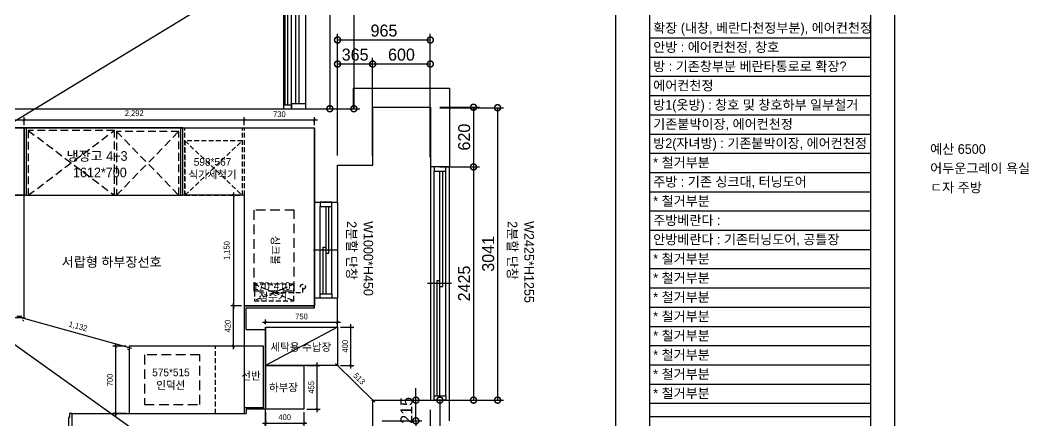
# Model space of a CAD drawing. Header units: millimetres. Extents: x 302328 to 345828, y 111587 to 154829.
# Drawn here: x 314727 to 325224, y 145341 to 149507 of the extents above; entities that cross this region are included whole.
import ezdxf
from ezdxf.enums import TextEntityAlignment as Align

# ---------------------------------------------------------------- set-up
doc = ezdxf.new("R2010")
doc.units = ezdxf.units.MM
doc.header["$LTSCALE"] = 100
doc.header["$PDMODE"] = 3
for name, pattern in [('DASHED', [0.75, 0.5, -0.25]), ('DASHEDX2', [1.5, 1, -0.5]), ('DH-HID2', [1.2, 0.8, -0.4])]:
    doc.linetypes.add(name, pattern=pattern)
doc.layers.get('DEFPOINTS').update_dxf_attribs({"color": 248})
for name, color, linetype in [('0-ELC TEXT', 7, 'Continuous'), ('06-FUR', 6, 'Continuous'), ('07-DIM', 5, 'Continuous'), ('07-DIM WAL', 5, 'Continuous'), ('C-WALL1', 2, 'Continuous'), ('C-WIN', 4, 'Continuous'), ('CO-DO-FR', 7, 'Continuous'), ('F-SYM', 7, 'Continuous'), ('FORM(YOURNAME)-11', 1, 'Continuous'), ('FU-FURM', 251, 'DH-HID2'), ('FUR', 8, 'DASHED')]:
    doc.layers.add(name, color=color, linetype=linetype)
doc.styles.add('HY 울릉도 L', font='')
doc.styles.add('HY울릉도L', font='Expo M.ttf')
doc.styles.add('YOURNAME', font='HY울릉도M.TTF')
doc.styles.add('코레일둥고', font='Korail_Round_Gothic_Medium.ttf')
doc.styles.get('HY 울릉도 L').set_extended_font_data('HY울릉도L')
doc.dimstyles.new('30', dxfattribs={"dimscale": 30, "dimtxt": 2, "dimasz": 1, "dimexe": 1, "dimexo": 1, "dimgap": 1, "dimtad": 1, "dimdec": 0, "dimrnd": 0.05, "dimdsep": 46, "dimlunit": 6, "dimtxsty": 'HY 울릉도 L', "dimblk": 'ARCHTICK', "dimcen": 2.5, "dimdle": 1, "dimclrd": 133, "dimclre": 133, "dimclrt": 30, "dimadec": 0, "dimazin": 0, "dimtfac": 1, "dimtdec": 0, "dimtix": 1, "dimtmove": 2, "dimatfit": 3, "dimldrblk": 'ARCHTICK', "dimfxl": 0, "dimlwd": -1, "dimlwe": -1, "dimarcsym": 0})
doc.dimstyles.new('50', dxfattribs={"dimscale": 50, "dimtxt": 2.5, "dimasz": 2.5, "dimexe": 1.25, "dimexo": 2, "dimtad": 1, "dimdec": 0, "dimtxsty": 'HY울릉도L', "dimblk": 'DOTSMALL', "dimcen": 2.5, "dimclrd": 1, "dimclre": 1, "dimclrt": 2, "dimadec": 0, "dimazin": 0, "dimtfac": 1, "dimtdec": 0, "dimtix": 1, "dimtmove": 0, "dimatfit": 3, "dimldrblk": 'DOTSMALL', "dimfxl": 0, "dimarcsym": 0})

# ---------------------------------------------------------------- blocks, each defined once
blk = doc.blocks.new('FORM-PLAN')
at = {"layer": 'DEFPOINTS', "color": 158}
for p, q in [((1346, 54915), (1346, -2085)), ((1346, 36093), (10556, 36093)), ((1346, 35293), (10556, 35293)), ((1346, 34493), (10556, 34493)), ((1346, 33693), (10556, 33693)), ((1346, 32893), (10556, 32893)), ((1346, 32093), (10556, 32093)), ((1346, 31293), (10556, 31293)), ((1346, 30493), (10556, 30493)), ((1346, 29693), (10556, 29693)), ((1346, 28893), (10556, 28893)), ((1346, 28093), (10556, 28093)), ((1346, 27293), (10556, 27293)), ((1346, 26493), (10556, 26493)), ((1346, 25693), (10556, 25693)), ((1346, 24893), (10556, 24893)), ((1346, 24093), (10556, 24093)), ((1346, 23293), (10556, 23293)), ((1346, 22493), (10556, 22493)), ((1346, 21693), (10556, 21693)), ((1346, 20893), (10556, 20893))]:
    blk.add_line(p, q, dxfattribs=at)
for points in [[(-71444, -2285), (10556, -2285), (10556, 55115), (-71444, 55115)], [(-69444, 53115), (-64, 53115), (-64, 1215), (-69444, 1215)]]:
    blk.add_lwpolyline(points, close=True, dxfattribs=at)
at = {"layer": 'FORM(YOURNAME)-11', "color": 14}
blk.add_line((1346, 20344), (10556, 20344), dxfattribs=at)
at = {"layer": 'FORM(YOURNAME)-11', "color": 250}
blk.add_lwpolyline([(-72444, -3285), (11556, -3285), (11556, 56115), (-72444, 56115)], close=True, dxfattribs=at)
at = {"layer": 'FORM(YOURNAME)-11', "color": 3, "style": 'YOURNAME'}
for tag, height, p in [('1', 450, (9905, 18188)), ('2', 450, (9905, 17544)), ('3', 450, (9905, 16257)), ('4', 450, (9905, 14326)), ('5', 515, (9905, 12009)), ('6', 515, (9905, 9757)), ('7', 515, (9905, 7504)), ('8', 515, (9905, 5252)), ('9', 515, (9905, 2999)), ('10', 515, (5655, 811)), ('11', 515, (9905, 747)), ('12', 515, (5655, -1441)), ('13', 515, (9905, -1441))]:
    blk.add_attdef(tag, text='', height=height, dxfattribs=at).set_placement(p, align=Align.MIDDLE_RIGHT)
blk = doc.blocks.new('*U953')
at = {"layer": 'F-SYM', "xscale": 0.2500000000000001, "yscale": 0.2500000000000001, "zscale": 0.2500000000000001}
blk.add_blockref('FORM-PLAN', (320939, 140300), dxfattribs=at)
blk = doc.blocks.new('FLOORPLAN')
at = {"layer": 'C-WALL1'}
for p, q in [((334288, 102764), (339383, 102764)), ((334288, 102564), (338978, 102564)), ((338978, 101794), (338978, 102564)), ((339218, 101794), (339218, 102179)), ((338978, 101794), (339218, 101794)), ((338978, 100694), (338978, 100794)), ((339218, 100794), (338978, 100794)), ((339218, 100494), (339218, 100794)), ((338268, 100694), (338978, 100694)), ((338268, 100469), (338268, 100694)), ((338268, 100469), (338468, 100469)), ((338468, 100494), (339218, 100494)), ((338468, 100469), (338468, 100494)), ((339583, 99734), (340383, 99734)), ((339583, 99519), (339583, 99734)), ((340383, 99519), (340383, 99734)), ((338468, 99094), (338468, 99639)), ((336457, 99594), (338268, 99594)), ((336457, 99394), (336457, 99594))]:
    blk.add_line(p, q, dxfattribs=at)
for points in [[(339383, 102764), (339383, 102979), (340383, 102979), (340383, 102159)], [(339218, 102179), (339583, 102179), (339583, 102779), (340183, 102779), (340183, 102159)], [(338468, 99639), (338268, 99639), (338268, 99594)]]:
    blk.add_lwpolyline(points, dxfattribs=at)
at = {"layer": 'C-WIN'}
for p, q in [((338658, 102804), (338658, 105504)), ((338738, 102814), (338738, 105494)), ((338738, 102764), (338738, 105494)), ((338888, 102814), (338888, 105494)), ((340223, 99779), (340223, 102114)), ((340283, 99779), (340283, 102114)), ((340343, 99779), (340343, 102114)), ((339038, 100839), (339038, 101749)), ((339098, 100839), (339098, 101749)), ((339158, 100839), (339158, 101749)), ((339218, 101294), (338968, 101294)), ((340403, 100947), (340153, 100947))]:
    blk.add_line(p, q, dxfattribs=at)
for points in [[(338673, 102804), (338673, 104184), (338698, 104184), (338698, 102804)], [(338783, 102814), (338783, 104184), (338813, 104184), (338813, 102814)], [(338658, 102764), (338658, 102804), (338738, 102804)], [(338838, 102764), (338888, 102764), (338888, 102814), (338738, 102814), (338738, 102764)], [(340283, 100917), (340313, 100917), (340313, 102114)], [(339098, 101264), (339128, 101264), (339128, 101749)], [(339068, 100839), (339068, 101324), (339098, 101324)], [(340253, 99779), (340253, 100977), (340283, 100977)]]:
    blk.add_lwpolyline(points, dxfattribs=at)
for points in [[(340183, 102159), (340183, 99734), (340383, 99734), (340383, 102159)], [(340223, 102114), (340343, 102114), (340343, 102159), (340223, 102159)], [(339218, 100794), (338978, 100794), (338978, 101794), (339218, 101794)], [(339038, 101749), (339158, 101749), (339158, 101794), (339038, 101794)], [(339158, 100794), (339038, 100794), (339038, 100839), (339158, 100839)], [(340343, 99734), (340223, 99734), (340223, 99779), (340343, 99779)]]:
    blk.add_lwpolyline(points, close=True, dxfattribs=at)
at = {"layer": 'CO-DO-FR'}
blk.add_lwpolyline([(336457, 99394), (336457, 99594), (336427, 99594), (336427, 99554), (336417, 99554), (336417, 99434), (336427, 99434), (336427, 99394), (336457, 99394)], close=True, dxfattribs=at)
blk = doc.blocks.new('_DOTSMALL')
at = {"color": 0, "linetype": 'ByBlock', "const_width": 0.5}
blk.add_lwpolyline([(-0.0625, 0, 1), (0.0625, 0, 1)], format="xyb", close=True, dxfattribs=at)
blk = doc.blocks.new('*D624')
at = {"layer": '07-DIM', "color": 1, "lineweight": -2}
for p, q in [((317570, 152166), (318263, 152166)), ((318200, 152166), (318200, 148586)), ((317570, 148586), (318263, 148586))]:
    blk.add_line(p, q, dxfattribs=at)
at = {"layer": 'DEFPOINTS', "color": 0}
for p in [(317470, 152166), (317470, 148586), (318200, 148586)]:
    blk.add_point(p, dxfattribs=at)
at = {"layer": '07-DIM', "color": 1, "lineweight": -2, "xscale": 125, "yscale": 125, "zscale": 125}
for p, rotation in [((318200, 152166), 90), ((318200, 148586), 270)]:
    blk.add_blockref('_DOTSMALL', p, dxfattribs=dict(at, rotation=rotation))
at = {"layer": '07-DIM', "color": 2, "insert": (318103, 150376), "char_height": 125, "attachment_point": 5, "rotation": 90, "style": 'HY울릉도L'}
blk.add_mtext('3580', dxfattribs=at)
blk = doc.blocks.new('*D626')
at = {"layer": '07-DIM', "color": 1, "lineweight": -2}
for p, q in [((317570, 151366), (318013, 151366)), ((317950, 151366), (317950, 148586)), ((317570, 148586), (318013, 148586))]:
    blk.add_line(p, q, dxfattribs=at)
at = {"layer": 'DEFPOINTS', "color": 0}
for p in [(317470, 151366), (317470, 148586), (317950, 148586)]:
    blk.add_point(p, dxfattribs=at)
at = {"layer": '07-DIM', "color": 1, "lineweight": -2, "xscale": 125, "yscale": 125, "zscale": 125}
for p, rotation in [((317950, 151366), 90), ((317950, 148586), 270)]:
    blk.add_blockref('_DOTSMALL', p, dxfattribs=dict(at, rotation=rotation))
at = {"layer": '07-DIM', "color": 2, "insert": (317853, 149976), "char_height": 125, "attachment_point": 5, "rotation": 90, "style": 'HY울릉도L'}
blk.add_mtext('2780', dxfattribs=at)
blk = doc.blocks.new('*D627')
at = {"layer": '07-DIM', "color": 1, "lineweight": -2}
for p, q in [((318030, 148101), (318030, 149364)), ((318995, 148081), (318995, 149364)), ((318030, 149301), (318995, 149301))]:
    blk.add_line(p, q, dxfattribs=at)
at = {"layer": 'DEFPOINTS', "color": 0}
for p in [(318995, 149301), (318030, 148001), (318995, 147981)]:
    blk.add_point(p, dxfattribs=at)
at = {"layer": '07-DIM', "color": 1, "lineweight": -2, "xscale": 125, "yscale": 125, "zscale": 125, "rotation": 180}
blk.add_blockref('_DOTSMALL', (318030, 149301), dxfattribs=at)
at = {"layer": '07-DIM', "color": 1, "lineweight": -2, "xscale": 125, "yscale": 125, "zscale": 125}
blk.add_blockref('_DOTSMALL', (318995, 149301), dxfattribs=at)
at = {"layer": '07-DIM', "color": 2, "insert": (318513, 149398), "char_height": 125, "attachment_point": 5, "style": 'HY울릉도L'}
blk.add_mtext('965', dxfattribs=at)
blk = doc.blocks.new('*D628')
at = {"layer": '07-DIM', "color": 1, "lineweight": -2}
for p, q in [((318395, 148101), (318395, 149114)), ((318995, 149051), (318395, 149051)), ((318995, 148081), (318995, 149114))]:
    blk.add_line(p, q, dxfattribs=at)
at = {"layer": 'DEFPOINTS', "color": 0}
for p in [(318395, 149051), (318395, 148001), (318995, 147981)]:
    blk.add_point(p, dxfattribs=at)
at = {"layer": '07-DIM', "color": 1, "lineweight": -2, "xscale": 125, "yscale": 125, "zscale": 125, "rotation": 180}
blk.add_blockref('_DOTSMALL', (318395, 149051), dxfattribs=at)
at = {"layer": '07-DIM', "color": 1, "lineweight": -2, "xscale": 125, "yscale": 125, "zscale": 125}
blk.add_blockref('_DOTSMALL', (318995, 149051), dxfattribs=at)
at = {"layer": '07-DIM', "color": 2, "insert": (318695, 149148), "char_height": 125, "attachment_point": 5, "style": 'HY울릉도L'}
blk.add_mtext('600', dxfattribs=at)
blk = doc.blocks.new('*D629')
at = {"layer": '07-DIM', "color": 1, "lineweight": -2}
for p, q in [((318030, 148101), (318030, 149114)), ((318395, 149051), (318030, 149051)), ((318395, 148101), (318395, 149114))]:
    blk.add_line(p, q, dxfattribs=at)
at = {"layer": 'DEFPOINTS', "color": 0}
for p in [(318030, 149051), (318030, 148001), (318395, 148001)]:
    blk.add_point(p, dxfattribs=at)
at = {"layer": '07-DIM', "color": 1, "lineweight": -2, "xscale": 125, "yscale": 125, "zscale": 125, "rotation": 180}
blk.add_blockref('_DOTSMALL', (318030, 149051), dxfattribs=at)
at = {"layer": '07-DIM', "color": 1, "lineweight": -2, "xscale": 125, "yscale": 125, "zscale": 125}
blk.add_blockref('_DOTSMALL', (318395, 149051), dxfattribs=at)
at = {"layer": '07-DIM', "color": 2, "insert": (318213, 149148), "char_height": 125, "attachment_point": 5, "style": 'HY울릉도L'}
blk.add_mtext('365', dxfattribs=at)
blk = doc.blocks.new('*D630')
at = {"layer": '07-DIM', "color": 1, "lineweight": -2}
for p, q in [((319095, 148597), (319758, 148597)), ((319695, 148597), (319695, 145556)), ((319095, 145556), (319758, 145556))]:
    blk.add_line(p, q, dxfattribs=at)
at = {"layer": 'DEFPOINTS', "color": 0}
for p in [(318995, 148597), (318995, 145556), (319695, 145556)]:
    blk.add_point(p, dxfattribs=at)
at = {"layer": '07-DIM', "color": 1, "lineweight": -2, "xscale": 125, "yscale": 125, "zscale": 125}
for p, rotation in [((319695, 148597), 90), ((319695, 145556), 270)]:
    blk.add_blockref('_DOTSMALL', p, dxfattribs=dict(at, rotation=rotation))
at = {"layer": '07-DIM', "color": 2, "insert": (319598, 147077), "char_height": 125, "attachment_point": 5, "rotation": 90, "style": 'HY울릉도L'}
blk.add_mtext('3041', dxfattribs=at)
blk = doc.blocks.new('*D631')
at = {"layer": '07-DIM', "color": 1, "lineweight": -2}
for p, q in [((319095, 148601), (319508, 148601)), ((319445, 148601), (319445, 147981)), ((319095, 147981), (319508, 147981))]:
    blk.add_line(p, q, dxfattribs=at)
at = {"layer": 'DEFPOINTS', "color": 0}
for p in [(318995, 148601), (318995, 147981), (319445, 147981)]:
    blk.add_point(p, dxfattribs=at)
at = {"layer": '07-DIM', "color": 1, "lineweight": -2, "xscale": 125, "yscale": 125, "zscale": 125}
for p, rotation in [((319445, 148601), 90), ((319445, 147981), 270)]:
    blk.add_blockref('_DOTSMALL', p, dxfattribs=dict(at, rotation=rotation))
at = {"layer": '07-DIM', "color": 2, "insert": (319348, 148291), "char_height": 125, "attachment_point": 5, "rotation": 90, "style": 'HY울릉도L'}
blk.add_mtext('620', dxfattribs=at)
blk = doc.blocks.new('*D632')
at = {"layer": '07-DIM', "color": 1, "lineweight": -2}
for p, q in [((319095, 147981), (319508, 147981)), ((319445, 147981), (319445, 145556)), ((319095, 145556), (319508, 145556))]:
    blk.add_line(p, q, dxfattribs=at)
at = {"layer": 'DEFPOINTS', "color": 0}
for p in [(318995, 147981), (318995, 145556), (319445, 145556)]:
    blk.add_point(p, dxfattribs=at)
at = {"layer": '07-DIM', "color": 1, "lineweight": -2, "xscale": 125, "yscale": 125, "zscale": 125}
for p, rotation in [((319445, 147981), 90), ((319445, 145556), 270)]:
    blk.add_blockref('_DOTSMALL', p, dxfattribs=dict(at, rotation=rotation))
at = {"layer": '07-DIM', "color": 2, "insert": (319348, 146769), "char_height": 125, "attachment_point": 5, "rotation": 90, "style": 'HY울릉도L'}
blk.add_mtext('2425', dxfattribs=at)
blk = doc.blocks.new('*D633')
at = {"layer": '07-DIM', "color": 1, "lineweight": -2}
for p, q in [((318395, 145456), (318395, 145029)), ((318995, 145456), (318995, 145029)), ((318395, 145091), (318995, 145091))]:
    blk.add_line(p, q, dxfattribs=at)
at = {"layer": 'DEFPOINTS', "color": 0}
for p in [(318395, 145556), (318995, 145556), (318995, 145091)]:
    blk.add_point(p, dxfattribs=at)
at = {"layer": '07-DIM', "color": 1, "lineweight": -2, "xscale": 125, "yscale": 125, "zscale": 125, "rotation": 180}
blk.add_blockref('_DOTSMALL', (318395, 145091), dxfattribs=at)
at = {"layer": '07-DIM', "color": 1, "lineweight": -2, "xscale": 125, "yscale": 125, "zscale": 125}
blk.add_blockref('_DOTSMALL', (318995, 145091), dxfattribs=at)
at = {"layer": '07-DIM', "color": 2, "insert": (318695, 145188), "char_height": 125, "attachment_point": 5, "style": 'HY울릉도L'}
blk.add_mtext('600', dxfattribs=at)
blk = doc.blocks.new('*D634')
at = {"layer": '07-DIM', "color": 1, "lineweight": -2}
for p, q in [((318495, 145556), (319158, 145556)), ((319095, 145556), (319095, 142191)), ((318495, 142191), (319158, 142191))]:
    blk.add_line(p, q, dxfattribs=at)
at = {"layer": 'DEFPOINTS', "color": 0}
for p in [(318395, 145556), (318395, 142191), (319095, 142191)]:
    blk.add_point(p, dxfattribs=at)
at = {"layer": '07-DIM', "color": 1, "lineweight": -2, "xscale": 125, "yscale": 125, "zscale": 125}
for p, rotation in [((319095, 145556), 90), ((319095, 142191), 270)]:
    blk.add_blockref('_DOTSMALL', p, dxfattribs=dict(at, rotation=rotation))
at = {"layer": '07-DIM', "color": 2, "insert": (318998, 143874), "char_height": 125, "attachment_point": 5, "rotation": 90, "style": 'HY울릉도L'}
blk.add_mtext('3365', dxfattribs=at)
blk = doc.blocks.new('*D635')
at = {"layer": '07-DIM', "color": 1, "lineweight": -2}
for p, q in [((318845, 145556), (318845, 145681)), ((318495, 145556), (318908, 145556)), ((318845, 145341), (318845, 145556)), ((318495, 145341), (318908, 145341)), ((318845, 145341), (318845, 145216))]:
    blk.add_line(p, q, dxfattribs=at)
at = {"layer": 'DEFPOINTS', "color": 0}
for p in [(318395, 145556), (318845, 145556), (318395, 145341)]:
    blk.add_point(p, dxfattribs=at)
at = {"layer": '07-DIM', "color": 1, "lineweight": -2, "xscale": 125, "yscale": 125, "zscale": 125}
for p, rotation in [((318845, 145556), 270), ((318845, 145341), 90)]:
    blk.add_blockref('_DOTSMALL', p, dxfattribs=dict(at, rotation=rotation))
at = {"layer": '07-DIM', "color": 2, "insert": (318748, 145449), "char_height": 125, "attachment_point": 5, "rotation": 90, "style": 'HY울릉도L'}
blk.add_mtext('215', dxfattribs=at)
blk = doc.blocks.new('*D636')
at = {"layer": '07-DIM', "color": 1, "lineweight": -2}
for p, q in [((318495, 145341), (318908, 145341)), ((318845, 145341), (318845, 143021)), ((318535, 143021), (318908, 143021))]:
    blk.add_line(p, q, dxfattribs=at)
at = {"layer": 'DEFPOINTS', "color": 0}
for p in [(318395, 145341), (318435, 143021), (318845, 143021)]:
    blk.add_point(p, dxfattribs=at)
at = {"layer": '07-DIM', "color": 1, "lineweight": -2, "xscale": 125, "yscale": 125, "zscale": 125}
for p, rotation in [((318845, 145341), 90), ((318845, 143021), 270)]:
    blk.add_blockref('_DOTSMALL', p, dxfattribs=dict(at, rotation=rotation))
at = {"layer": '07-DIM', "color": 2, "insert": (318748, 144181), "char_height": 125, "attachment_point": 5, "rotation": 90, "style": 'HY울릉도L'}
blk.add_mtext('2320', dxfattribs=at)
blk = doc.blocks.new('_ArchTick')
at = {"color": 0, "linetype": 'ByBlock', "const_width": 0.15}
blk.add_lwpolyline([(-0.5, -0.5), (0.5, 0.5)], dxfattribs=at)
blk = doc.blocks.new('*D690')
at = {"layer": '07-DIM WAL', "color": 133}
blk.add_line((318009, 145937), (318417, 145535), dxfattribs=at)
at = {"layer": 'DEFPOINTS', "color": 0}
for p in [(318030, 145916), (318395, 145556), (318395, 145556)]:
    blk.add_point(p, dxfattribs=at)
at = {"layer": '07-DIM WAL', "color": 133, "xscale": 30, "yscale": 30, "zscale": 30}
for p, rotation in [((318030, 145916), 135.3951370425098), ((318395, 145556), 315.3951370425098)]:
    blk.add_blockref('_ArchTick', p, dxfattribs=dict(at, rotation=rotation))
at = {"layer": '07-DIM WAL', "color": 30, "insert": (318256, 145780), "char_height": 60, "attachment_point": 5, "rotation": 315.3951, "style": 'HY 울릉도 L'}
blk.add_mtext('513', dxfattribs=at)
blk = doc.blocks.new('*D691')
at = {"layer": '07-DIM WAL', "color": 133}
for p, q in [((318170, 145886), (318170, 146346)), ((318060, 146316), (318200, 146316)), ((318060, 145916), (318200, 145916))]:
    blk.add_line(p, q, dxfattribs=at)
at = {"layer": 'DEFPOINTS', "color": 0}
for p in [(318030, 146316), (318170, 146316), (318030, 145916)]:
    blk.add_point(p, dxfattribs=at)
at = {"layer": '07-DIM WAL', "color": 133, "xscale": 30, "yscale": 30, "zscale": 30}
for p, rotation in [((318170, 146316), 90), ((318170, 145916), 270)]:
    blk.add_blockref('_ArchTick', p, dxfattribs=dict(at, rotation=rotation))
at = {"layer": '07-DIM WAL', "color": 30, "insert": (318109, 146116), "char_height": 60, "attachment_point": 5, "rotation": 90, "style": 'HY 울릉도 L'}
blk.add_mtext('400', dxfattribs=at)
blk = doc.blocks.new('*D692')
at = {"layer": '07-DIM WAL', "color": 133}
for p, q in [((318060, 146365), (317250, 146365)), ((317280, 146346), (317280, 146395)), ((318030, 146346), (318030, 146395))]:
    blk.add_line(p, q, dxfattribs=at)
at = {"layer": 'DEFPOINTS', "color": 0}
for p in [(317280, 146365), (317280, 146316), (318030, 146316)]:
    blk.add_point(p, dxfattribs=at)
at = {"layer": '07-DIM WAL', "color": 133, "xscale": 30, "yscale": 30, "zscale": 30, "rotation": 180}
blk.add_blockref('_ArchTick', (317280, 146365), dxfattribs=at)
at = {"layer": '07-DIM WAL', "color": 133, "xscale": 30, "yscale": 30, "zscale": 30}
blk.add_blockref('_ArchTick', (318030, 146365), dxfattribs=at)
at = {"layer": '07-DIM WAL', "color": 30, "insert": (317655, 146426), "char_height": 60, "attachment_point": 5, "style": 'HY 울릉도 L'}
blk.add_mtext('750', dxfattribs=at)
blk = doc.blocks.new('*D693')
at = {"layer": '06-FUR', "color": 133}
for p, q in [((317710, 145916), (317848, 145916)), ((317818, 145431), (317818, 145946)), ((317710, 145461), (317848, 145461))]:
    blk.add_line(p, q, dxfattribs=at)
at = {"layer": 'DEFPOINTS', "color": 0}
for p in [(317680, 145916), (317818, 145916), (317680, 145461)]:
    blk.add_point(p, dxfattribs=at)
at = {"layer": '06-FUR', "color": 133, "xscale": 30, "yscale": 30, "zscale": 30}
for p, rotation in [((317818, 145916), 90), ((317818, 145461), 270)]:
    blk.add_blockref('_ArchTick', p, dxfattribs=dict(at, rotation=rotation))
at = {"layer": '06-FUR', "color": 30, "insert": (317757, 145689), "char_height": 60, "attachment_point": 5, "rotation": 90, "style": 'HY 울릉도 L'}
blk.add_mtext('455', dxfattribs=at)
blk = doc.blocks.new('*D694')
at = {"layer": '06-FUR', "color": 133}
for p, q in [((317280, 145431), (317280, 145287)), ((317680, 145431), (317680, 145287)), ((317250, 145317), (317710, 145317))]:
    blk.add_line(p, q, dxfattribs=at)
at = {"layer": 'DEFPOINTS', "color": 0}
for p in [(317280, 145461), (317680, 145461), (317680, 145317)]:
    blk.add_point(p, dxfattribs=at)
at = {"layer": '06-FUR', "color": 133, "xscale": 30, "yscale": 30, "zscale": 30, "rotation": 180}
blk.add_blockref('_ArchTick', (317280, 145317), dxfattribs=at)
at = {"layer": '06-FUR', "color": 133, "xscale": 30, "yscale": 30, "zscale": 30}
blk.add_blockref('_ArchTick', (317680, 145317), dxfattribs=at)
at = {"layer": '06-FUR', "color": 30, "insert": (317480, 145378), "char_height": 60, "attachment_point": 5, "style": 'HY 울릉도 L'}
blk.add_mtext('400', dxfattribs=at)
blk = doc.blocks.new('*D813')
at = {"layer": '07-DIM WAL', "color": 133}
for p, q in [((315830, 146116), (315692, 146116)), ((315722, 145386), (315722, 146146)), ((315830, 145416), (315692, 145416))]:
    blk.add_line(p, q, dxfattribs=at)
at = {"layer": 'DEFPOINTS', "color": 0}
for p in [(315722, 146116), (315860, 146116), (315860, 145416)]:
    blk.add_point(p, dxfattribs=at)
at = {"layer": '07-DIM WAL', "color": 133, "xscale": 30, "yscale": 30, "zscale": 30}
for p, rotation in [((315722, 146116), 90), ((315722, 145416), 270)]:
    blk.add_blockref('_ArchTick', p, dxfattribs=dict(at, rotation=rotation))
at = {"layer": '07-DIM WAL', "color": 30, "insert": (315661, 145766), "char_height": 60, "attachment_point": 5, "rotation": 90, "style": 'HY 울릉도 L'}
blk.add_mtext('700', dxfattribs=at)
blk = doc.blocks.new('*D814')
at = {"layer": '07-DIM WAL', "color": 133}
for p, q in [((317030, 146536), (316918, 146536)), ((316948, 146086), (316948, 146566)), ((317030, 146116), (316918, 146116))]:
    blk.add_line(p, q, dxfattribs=at)
at = {"layer": 'DEFPOINTS', "color": 0}
for p in [(316948, 146536), (317060, 146536), (317060, 146116)]:
    blk.add_point(p, dxfattribs=at)
at = {"layer": '07-DIM WAL', "color": 133, "xscale": 30, "yscale": 30, "zscale": 30}
for p, rotation in [((316948, 146536), 90), ((316948, 146116), 270)]:
    blk.add_blockref('_ArchTick', p, dxfattribs=dict(at, rotation=rotation))
at = {"layer": '07-DIM WAL', "color": 30, "insert": (316887, 146326), "char_height": 60, "attachment_point": 5, "rotation": 90, "style": 'HY 울릉도 L'}
blk.add_mtext('420', dxfattribs=at)
blk = doc.blocks.new('*D815')
at = {"layer": '07-DIM WAL', "color": 133}
for p, q in [((317030, 147686), (316918, 147686)), ((316948, 147716), (316948, 146506)), ((317030, 146536), (316918, 146536))]:
    blk.add_line(p, q, dxfattribs=at)
at = {"layer": 'DEFPOINTS', "color": 0}
for p in [(317060, 147686), (316948, 146536), (317060, 146536)]:
    blk.add_point(p, dxfattribs=at)
at = {"layer": '07-DIM WAL', "color": 133, "xscale": 30, "yscale": 30, "zscale": 30}
for p, rotation in [((316948, 147686), 90), ((316948, 146536), 270)]:
    blk.add_blockref('_ArchTick', p, dxfattribs=dict(at, rotation=rotation))
at = {"layer": '07-DIM WAL', "color": 30, "insert": (316882, 147111), "char_height": 60, "attachment_point": 5, "rotation": 90, "style": 'HY 울릉도 L'}
blk.add_mtext('1,150', dxfattribs=at)
blk = doc.blocks.new('*D816')
at = {"layer": '07-DIM WAL', "color": 133}
for p, q in [((317820, 148468), (317030, 148468)), ((317060, 148416), (317060, 148498)), ((317790, 148416), (317790, 148498))]:
    blk.add_line(p, q, dxfattribs=at)
at = {"layer": 'DEFPOINTS', "color": 0}
for p in [(317060, 148468), (317060, 148386), (317790, 148386)]:
    blk.add_point(p, dxfattribs=at)
at = {"layer": '07-DIM WAL', "color": 133, "xscale": 30, "yscale": 30, "zscale": 30, "rotation": 180}
blk.add_blockref('_ArchTick', (317060, 148468), dxfattribs=at)
at = {"layer": '07-DIM WAL', "color": 133, "xscale": 30, "yscale": 30, "zscale": 30}
blk.add_blockref('_ArchTick', (317790, 148468), dxfattribs=at)
at = {"layer": '07-DIM WAL', "color": 30, "insert": (317425, 148529), "char_height": 60, "attachment_point": 5, "style": 'HY 울릉도 L'}
blk.add_mtext('730', dxfattribs=at)
blk = doc.blocks.new('*D817')
at = {"layer": '07-DIM WAL', "color": 133}
for p, q in [((317090, 148468), (314738, 148468)), ((314768, 148416), (314768, 148498)), ((317060, 148416), (317060, 148498))]:
    blk.add_line(p, q, dxfattribs=at)
at = {"layer": 'DEFPOINTS', "color": 0}
for p in [(314768, 148468), (314768, 148386), (317060, 148386)]:
    blk.add_point(p, dxfattribs=at)
at = {"layer": '07-DIM WAL', "color": 133, "xscale": 30, "yscale": 30, "zscale": 30, "rotation": 180}
blk.add_blockref('_ArchTick', (314768, 148468), dxfattribs=at)
at = {"layer": '07-DIM WAL', "color": 133, "xscale": 30, "yscale": 30, "zscale": 30}
blk.add_blockref('_ArchTick', (317060, 148468), dxfattribs=at)
at = {"layer": '07-DIM WAL', "color": 30, "insert": (315914, 148534), "char_height": 60, "attachment_point": 5, "style": 'HY 울릉도 L'}
blk.add_mtext('2,292', dxfattribs=at)
blk = doc.blocks.new('*D818')
at = {"layer": '07-DIM WAL', "color": 133}
for p, q in [((314798, 148468), (313838, 148468)), ((313868, 148416), (313868, 148498)), ((314768, 148416), (314768, 148498))]:
    blk.add_line(p, q, dxfattribs=at)
at = {"layer": 'DEFPOINTS', "color": 0}
for p in [(313868, 148468), (313868, 148386), (314768, 148386)]:
    blk.add_point(p, dxfattribs=at)
at = {"layer": '07-DIM WAL', "color": 133, "xscale": 30, "yscale": 30, "zscale": 30, "rotation": 180}
blk.add_blockref('_ArchTick', (313868, 148468), dxfattribs=at)
at = {"layer": '07-DIM WAL', "color": 133, "xscale": 30, "yscale": 30, "zscale": 30}
blk.add_blockref('_ArchTick', (314768, 148468), dxfattribs=at)
at = {"layer": '07-DIM WAL', "color": 30, "insert": (314318, 148529), "char_height": 60, "attachment_point": 5, "style": 'HY 울릉도 L'}
blk.add_mtext('900', dxfattribs=at)
blk = doc.blocks.new('*D819')
at = {"layer": '07-DIM WAL', "color": 133}
for p, q in [((314737, 146414), (315886, 146098)), ((314760, 146387), (314757, 146377)), ((315852, 146087), (315849, 146077))]:
    blk.add_line(p, q, dxfattribs=at)
at = {"layer": 'DEFPOINTS', "color": 0}
for p in [(314768, 146416), (315860, 146116), (315857, 146106)]:
    blk.add_point(p, dxfattribs=at)
at = {"layer": '07-DIM WAL', "color": 133, "xscale": 30, "yscale": 30, "zscale": 30}
for p, rotation in [((314765, 146406), 164.638383688153), ((315857, 146106), 344.6383836881531)]:
    blk.add_blockref('_ArchTick', p, dxfattribs=dict(at, rotation=rotation))
at = {"layer": '07-DIM WAL', "color": 30, "insert": (315329, 146319), "char_height": 60, "attachment_point": 5, "rotation": 344.6384, "style": 'HY 울릉도 L'}
blk.add_mtext('1,132', dxfattribs=at)

msp = doc.modelspace()

# ---------------------------------------------------------------- linework, layer by layer
at = {"layer": '06-FUR'}
for points in [[(314318.3, 147686), (314768.3, 147686), (314768.3, 148386), (314318.3, 148386)], [(314768.3, 147686), (316420.3, 147686), (316420.3, 148386), (314768.3, 148386)], [(314788.3, 147686), (316400.3, 147686), (316400.3, 148386), (314788.3, 148386)], [(314768.3, 147686), (313868.3, 147686), (313868.3, 146416), (314768.3, 146416)], [(315860.3, 145416), (317060.3, 145416), (317060.3, 146116), (315860.3, 146116)]]:
    msp.add_lwpolyline(points, close=True, dxfattribs=at)
for points in [[(316420.3, 148386), (317790.3, 148386), (317790.3, 146536), (317060.3, 146536), (317060.3, 147686), (316420.3, 147686), (316420.3, 148386)], [(317060.3, 145416), (317060.3, 145481), (317260.3, 145481), (317260.3, 146116), (317060.3, 146116), (317060.3, 146536), (317790.3, 146536)], [(317280.3, 146316), (317280.3, 145461), (317280.3, 145461)], [(318030.3, 146316), (318030.3, 145916), (317280.3, 145916), (317280.3, 146316), (318030.3, 146316), (317280.3, 145916)], [(317280.3, 145916), (317680.3, 145916), (317680.4, 145461), (317280.3, 145461), (317280.3, 145916)]]:
    msp.add_lwpolyline(points, dxfattribs=at)
at = {"layer": '06-FUR', "color": 7, "linetype": 'DASHEDX2'}
for points in [[(317160.3, 147531), (317160.3, 146691), (317580.3, 146691), (317580.3, 147531)], [(316022.8, 145511), (316597.8, 145511), (316597.8, 146026), (316022.8, 146026)]]:
    msp.add_lwpolyline(points, close=True, dxfattribs=at)
at = {"layer": '07-DIM WAL'}
for p, q in [((323577.8, 139778.5), (302827.8, 154578.5)), ((303577.8, 141720.2), (324327.8, 154328.5))]:
    msp.add_line(p, q, dxfattribs=at)
at = {"layer": 'FU-FURM'}
for p, q in [((314810.3, 147686), (315707.3, 148361)), ((314810.3, 148361), (315707.3, 147686)), ((315729.3, 147686), (316378.3, 148351)), ((315729.3, 148351), (316378.3, 147686))]:
    msp.add_line(p, q, dxfattribs=at)
for points in [[(314810.3, 147686), (315707.3, 147686), (315707.3, 148361), (314810.3, 148361)], [(315729.3, 147686), (316378.3, 147686), (316378.3, 148351), (315729.3, 148351)]]:
    msp.add_lwpolyline(points, close=True, dxfattribs=at)
at = {"layer": 'FUR'}
for p, q in [((316420.3, 147686), (316420.3, 148386)), ((316440.3, 147686), (316440.3, 148386)), ((317040.3, 147686), (317040.3, 148386)), ((317060.3, 147686), (317060.3, 148386)), ((316441.3, 147686), (317039.3, 148253)), ((316441.3, 148253), (317039.3, 147686)), ((317574.4, 146760.2), (317164.4, 146590.2)), ((317164.4, 146760.2), (317574.4, 146590.2)), ((313868.3, 146428), (314768.3, 146428)), ((316760.3, 145416), (316760.3, 146116))]:
    msp.add_line(p, q, dxfattribs=at)
for points in [[(316441.3, 147686), (317039.3, 147686), (317039.3, 148253), (316441.3, 148253)], [(317164.4, 146760.2), (317164.4, 146590.2), (317574.4, 146590.2), (317574.4, 146760.2)]]:
    msp.add_lwpolyline(points, close=True, dxfattribs=at)
msp.add_lwpolyline([(317369.4, 146675.2), (317669.4, 146675.2), (317669.4, 146735.7)], dxfattribs=at)
msp.add_circle((317669.4, 146735.7), 26, dxfattribs=at)

# ---------------------------------------------------------------- block references
msp.add_blockref('FLOORPLAN', (-21187.3, 45821.9))
at = {"layer": '07-DIM WAL'}
msp.add_blockref('*U953', (0, 0), dxfattribs=at)

# ---------------------------------------------------------------- texts
at = {"layer": '0-ELC TEXT', "style": '코레일둥고'}
for s, p in [('확장 (내창, 베란다천정부분), 에어컨천정', (321314.7, 149377)), ('안방 : 에어컨천정, 창호', (321314.7, 149177)), ('방 : 기존창부분 베란타통로로 확장?', (321314.7, 148977)), ('에어컨천정', (321314.7, 148777)), ('방1(옷방) : 창호 및 창호하부 일부철거', (321314.7, 148577)), ('기존붙박이장, 에어컨천정', (321314.7, 148377)), ('방2(자녀방) : 기존붙박이장, 에어컨천정', (321314.7, 148177)), ('예산 6500', (324196.7, 148117.2)), ('냉장고 4+3', (315209.9, 148044.9)), ('* 철거부분', (321314.7, 147977)), ('어두운그레이 욕실', (324196.7, 147917.2)), ('1612*700', (315276.5, 147873.5)), ('주방 : 기존 싱크대, 터닝도어', (321314.7, 147777)), ('ㄷ자 주방', (324196.7, 147717.2)), ('* 철거부분', (321314.7, 147577)), ('주방베란다 : ', (321314.7, 147377)), ('안방베란다 : 기존터닝도어, 공틀장', (321314.7, 147177)), ('서랍형 하부장선호', (315159.6, 146943)), ('* 철거부분', (321314.7, 146977)), ('* 철거부분', (321314.7, 146777)), ('* 철거부분', (321314.7, 146577)), ('* 철거부분', (321314.7, 146377)), ('* 철거부분', (321314.7, 146177)), ('* 철거부분', (321314.7, 145977)), ('* 철거부분', (321314.7, 145777)), ('* 철거부분', (321314.7, 145577))]:
    msp.add_text(s, height=100, dxfattribs=at).set_placement(p)
for s, p in [('2분할 단창', (318127.5, 147417.9)), ('W1000*H450', (318300.5, 147417.9)), ('2분할 단창', (319800.2, 147417.9)), ('W2425*H1255', (319973.2, 147417.9))]:
    msp.add_text(s, height=100, rotation=270, dxfattribs=at).set_placement(p)
at = {"layer": '06-FUR', "color": 7, "linetype": 'DASHEDX2', "style": '코레일둥고'}
msp.add_text('싱크볼', height=80, rotation=270, dxfattribs=at).set_placement((317342.7, 147265.6))
for s, p in [('세탁용 수납장', (317332.6, 146067.8)), ('575*515', (316101.3, 145804.7)), ('선반', (317029.2, 145769.4)), ('인덕션', (316143.4, 145671.5)), ('하부장', (317316.9, 145647.3))]:
    msp.add_text(s, height=80, dxfattribs=at).set_placement(p)
at = {"layer": 'FUR', "style": '코레일둥고'}
for s, p in [('598*567', (316534.1, 147993.5)), ('식기세척기', (316478.3, 147861.9)), ('170*410', (317150.6, 146702.5)), ('정수기', (317207.6, 146590.7))]:
    msp.add_text(s, height=80, dxfattribs=at).set_placement(p)

# ---------------------------------------------------------------- dimensions: what is measured, and where the dimension line sits
at = {"layer": '06-FUR'}
dim = msp.add_linear_dim(base=(317818.1, 145916), p1=(317680.4, 145461), p2=(317680.3, 145916), angle=90, dimstyle='30', dxfattribs=at)
dim.commit()
dim.dimension.update_dxf_attribs({"geometry": '*D693', "text_midpoint": (317757.4, 145688.5)})
dim = msp.add_linear_dim(base=(317680.4, 145317.1), p1=(317280.3, 145461), p2=(317680.4, 145461.1), dimstyle='30', dxfattribs=at)
dim.commit()
dim.dimension.update_dxf_attribs({"geometry": '*D694', "text_midpoint": (317480.4, 145378.3)})
at = {"layer": '07-DIM'}
for base, p1, p2, picture, middle in [((318200.3, 148586), (317470.3, 152166), (317470.3, 148586), '*D624', (318103.3, 150376)), ((317950.3, 148586), (317470.3, 151366), (317470.3, 148586), '*D626', (317853.3, 149976)), ((319445.3, 147981), (318995.3, 148601), (318995.3, 147981), '*D631', (319348.3, 148291)), ((319695.3, 145556), (318995.3, 148597.3), (318995.3, 145556), '*D630', (319598.4, 147076.6)), ((319445.3, 145556), (318995.3, 147981), (318995.3, 145556), '*D632', (319348.4, 146768.5)), ((318845.3, 145556), (318395.3, 145341), (318395.3, 145556), '*D635', (318748.4, 145448.5)), ((319095.3, 142191), (318395.3, 145556), (318395.3, 142191), '*D634', (318998.4, 143873.5)), ((318845.3, 143021), (318395.3, 145341), (318435.3, 143021), '*D636', (318748.3, 144181))]:
    dim = msp.add_linear_dim(base=base, p1=p1, p2=p2, angle=90, dimstyle='50', dxfattribs=at)
    dim.commit()
    dim.dimension.update_dxf_attribs({"geometry": picture, "text_midpoint": middle})
for base, p1, p2, picture, middle in [((318995.3, 149301), (318030.3, 148001), (318995.3, 147981), '*D627', (318512.8, 149397.7)), ((318030.3, 149051), (318395.3, 148001), (318030.3, 148001), '*D629', (318212.8, 149147.9)), ((318395.3, 149051), (318995.3, 147981), (318395.3, 148001), '*D628', (318695.3, 149147.9)), ((318995.3, 145091), (318395.3, 145556), (318995.3, 145556), '*D633', (318695.3, 145187.9))]:
    dim = msp.add_linear_dim(base=base, p1=p1, p2=p2, dimstyle='50', dxfattribs=at)
    dim.commit()
    dim.dimension.update_dxf_attribs({"geometry": picture, "text_midpoint": middle})
at = {"layer": '07-DIM WAL'}
for base, p1, p2, picture, middle in [((313868.3, 148467.8), (314768.3, 148386), (313868.3, 148386), '*D818', (314318.3, 148529.1)), ((314768.3, 148467.8), (317060.3, 148386), (314768.3, 148386), '*D817', (315914.3, 148533.8)), ((317060.3, 148467.8), (317790.3, 148386), (317060.3, 148386), '*D816', (317425.3, 148529.2)), ((317280.3, 146364.7), (318030.3, 146316), (317280.3, 146316), '*D692', (317655.3, 146426))]:
    dim = msp.add_linear_dim(base=base, p1=p1, p2=p2, dimstyle='30', dxfattribs=at)
    dim.commit()
    dim.dimension.update_dxf_attribs({"geometry": picture, "text_midpoint": middle})
for base, p1, p2, picture, middle in [((316948.3, 146536), (317060.3, 147686), (317060.3, 146536), '*D815', (316882.4, 147111)), ((316948.3, 146536), (317060.3, 146116), (317060.3, 146536), '*D814', (316887.1, 146326)), ((318170, 146316), (318030.3, 145916), (318030.3, 146316), '*D691', (318108.8, 146116)), ((315722.4, 146116), (315860.3, 145416), (315860.3, 146116), '*D813', (315661.1, 145766))]:
    dim = msp.add_linear_dim(base=base, p1=p1, p2=p2, angle=90, dimstyle='30', dxfattribs=at)
    dim.commit()
    dim.dimension.update_dxf_attribs({"geometry": picture, "text_midpoint": middle})
for p1, p2, distance, picture, middle in [((314768.3, 146416), (315860.3, 146116), -10.8, '*D819', (315328.9, 146319.2)), ((318030.3, 145916), (318395.3, 145556), 0, '*D690', (318255.9, 145779.7))]:
    dim = msp.add_aligned_dim(p1=p1, p2=p2, distance=distance, dimstyle='30', dxfattribs=at)
    dim.commit()
    dim.dimension.update_dxf_attribs({"geometry": picture, "text_midpoint": middle})

doc.saveas('drawing.dxf')
